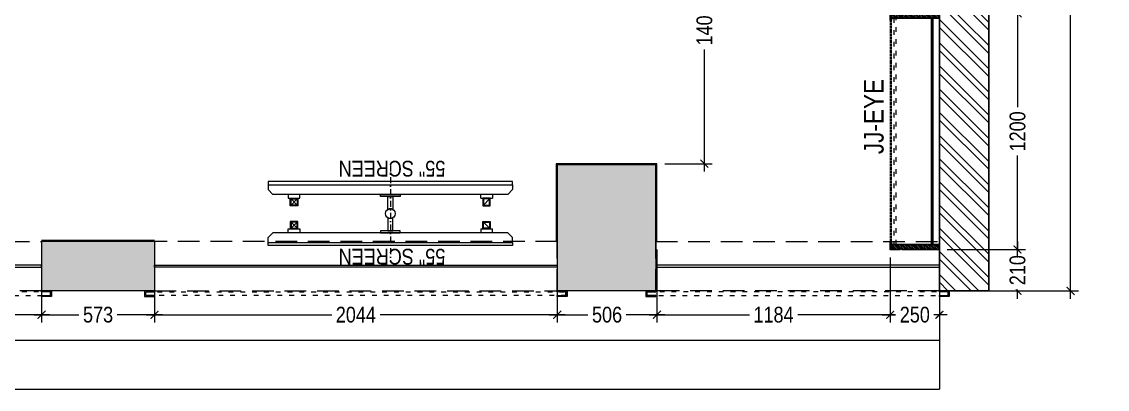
# Model space of a CAD drawing. Extents: x 8916 to 22657, y -1037022 to -1027677.
# Drawn here: x 17147 to 22657, y -1037022 to -1035155 of the extents above; entities that cross this region are included whole.
import ezdxf
from ezdxf.lldxf.tags import DXFTag

# ---------------------------------------------------------------- set-up
doc = ezdxf.new("R2010")
doc.units = 0
doc.header["$LTSCALE"] = 40
doc.header["$MEASUREMENT"] = 0
doc.header["$PDMODE"] = 3
for name, pattern in [('a_p6_plan_L18$0$HIDDEN', [0.375, 0.25, -0.125]), ('ACAD_ISO03W100', [30, 12, -18]), ('DASHDOT2', [0.5, 0.25, -0.125, 0, -0.125]), ('HIDDEN', [0.375, 0.25, -0.125]), ('HIDDEN2', [0.1875, 0.125, -0.0625])]:
    doc.linetypes.add(name, pattern=pattern)
for name, color, linetype, lineweight in [('beam', 90, 'Continuous', 9), ('Column', 243, 'Continuous', 9), ('Column hatch', 8, 'Continuous', 9), ('dimensions', 149, 'Continuous', 5), ('Floor-Unit', 1, 'Continuous', 13), ('Glass-FrontGlazing', 150, 'Continuous', 20), ('LENS_HATCH_WALL', 251, 'Continuous', 5), ('LENS_TEXT', 31, 'HIDDEN2', 5), ('LN-ELEVATION-1', 81, 'Continuous', 25), ('LN-ELEVATION-3', 125, 'a_p6_plan_L18$0$HIDDEN', 18), ('LN-ELEVATION-4', 145, 'Continuous', 13), ('LN-HATCH', 251, 'Continuous', 0), ('Mirror', 4, 'Continuous', 15), ('shutter', 172, 'Continuous', 9), ('Steps', 4, 'Continuous', 9), ('TV', 3, 'Continuous', 18)]:
    doc.layers.add(name, color=color, linetype=linetype, lineweight=lineweight)
doc.layers.add('wall', color=5, linetype='Continuous')
doc.styles.get("Standard").update_dxf_attribs({"font": 'ARIALN.TTF'})
tags = doc.linetypes.add('DASHED2', pattern=[0.375, 0.25, -0.125]).pattern_tags.tags
tags[6:7] = [DXFTag(74, 4), DXFTag(75, 0), DXFTag(340, '0'), DXFTag(46, 1.0), DXFTag(50, 0.0), DXFTag(44, 0.0), DXFTag(45, 0.0)]
tags[4:5] = [DXFTag(74, 4), DXFTag(75, 0), DXFTag(340, '0'), DXFTag(46, 1.0), DXFTag(50, 0.0), DXFTag(44, 0.0), DXFTag(45, 0.0)]
doc.dimstyles.new('Working', dxfattribs={"dimscale": 0.8, "dimtxt": 100, "dimasz": 50, "dimexe": 50, "dimexo": 50, "dimgap": 0, "dimtad": 0, "dimdec": 0, "dimzin": 0, "dimdsep": 46, "dimtxsty": 'Standard', "dimblk": 'ARCHTICK', "dimcen": 0, "dimdle": 50, "dimclrd": 250, "dimclre": 8, "dimclrt": 7, "dimadec": 0, "dimazin": 0, "dimtfac": 1, "dimtdec": 0, "dimtofl": 0, "dimtmove": 1, "dimatfit": 3, "dimfxl": 3, "dimtolj": 1, "dimlwd": 5, "dimlwe": 0, "dimarcsym": 0})

# ---------------------------------------------------------------- blocks, each defined once
blk = doc.blocks.new('sfeqwef')
at = {"layer": 'Column hatch'}
h = blk.add_hatch(color=256, dxfattribs=at)
h.dxf.hatch_style = 1
h.paths.add_polyline_path([(-7983, -2517), (-8233, -2517), (-8233, -3017), (-7983, -3017)])
h.paths.add_polyline_path([(-7574, -469), (-7574, 0), (-8233, 0), (-8233, -469)])
h.paths.add_polyline_path([(-4033, -469), (-4033, 0), (-4683, 0), (-4683, -469)])
h.paths.add_polyline_path([(-471, -469), (0, -469), (0, 0), (-471, 0)])
h.paths.add_polyline_path([(-7983, -7973), (-8233, -7973), (-8233, -8546), (-7983, -8546)])
h = blk.add_hatch(color=256, dxfattribs=at)
h.dxf.hatch_style = 1
h.paths.add_polyline_path([(-4033, -10609), (-4033, -10590), (-4683, -10590), (-4683, -10609)])
h.paths.add_polyline_path([(-4033, -11090), (-4033, -10609), (-4683, -10609), (-4683, -11090)])
h.paths.add_polyline_path([(0, -11249), (0, -10609), (-453, -10609), (-453, -10868), (-453, -11249)])
h.paths.add_polyline_path([(0, -8548), (0, -8322), (-500, -8322), (-500, -8548)])
h.paths.add_polyline_path([(-4216.5, -8546), (-4216.5, -8322), (-4516.5, -8322), (-4516.5, -8546)])
h.paths.add_polyline_path([(-7593, -11090), (-7593, -10590), (-8233, -10590), (-8233, -11090)])
at = {"layer": 'LENS_HATCH_WALL', "ltscale": 12}
h = blk.add_hatch(dxfattribs=at)
h.set_pattern_fill('ANSI32', color=256, scale=222, style=0)
h.set_pattern_definition([(45, (-26297894.82, 1620009.82), (-58.86663953, 58.86663953), []), (45, (-26297855.57, 1620009.82), (-58.86663953, 58.86663953), [])])
h.paths.add_polyline_path([(0, -12780), (0, -11249), (-250, -11249), (-250, -12530), (-8233, -12530), (-8233, -12780)])
h.paths.add_polyline_path([(-453, -11018), (-453, -10868), (-1823, -10868), (-1823, -11090), (-1673, -11090), (-1673, -11018)])
h.paths.add_polyline_path([(-1673, -11771), (-1673, -11090), (-1823, -11090), (-1823, -11771)])
h.paths.add_polyline_path([(0, -10609), (0, -8548), (-250, -8548), (-250, -10609)])
h.paths.add_polyline_path([(0, -8322), (0, -469), (-250, -469), (-250, -6707), (-250, -8322)])
h.paths.add_polyline_path([(-471, -250), (-471, 0), (-4033, 0), (-4033, -250)])
h.paths.add_polyline_path([(-4683, -250), (-4683, 0), (-7574, 0), (-7574, -250)])
h.paths.add_polyline_path([(-8083, -2517), (-8083, -469), (-8233, -469), (-8233, -2517)])
at = {"layer": 'beam', "linetype": 'HIDDEN', "ltscale": 11}
for points in [[(-7983, -7973), (-8233, -7973), (-8233, -3017), (-7983, -3017)], [(-7983, -8546), (-8233, -8546), (-8233, -10590), (-7983, -10590)], [(-7983, -12530), (-8233, -12530), (-8233, -11090), (-7983, -11090)]]:
    blk.add_lwpolyline(points, close=True, dxfattribs=at)
at = {"layer": 'Column'}
for p, q in [((-7983, -7973), (-8233, -7973)), ((-8233, -8546), (-8233, -7973)), ((-7983, -8546), (-8233, -8546)), ((-7593, -10590), (-8233, -10590)), ((-8233, -11090), (-8233, -10590)), ((-7593, -11090), (-7593, -10590)), ((-7593, -11090), (-8233, -11090))]:
    blk.add_line(p, q, dxfattribs=at)
at = {"layer": 'Mirror', "lineweight": 0}
blk.add_line((-7983, -8546), (-7983, -7973), dxfattribs=at)
for points in [[(-7983, -8546), (-7983, -7973)], [(-7977, -8546), (-7977, -7973)], [(-7983, -11096), (-7587, -11096), (-7587, -10584), (-7983, -10584)], [(-7983, -11090), (-7593, -11090), (-7593, -10590), (-7983, -10590)]]:
    blk.add_lwpolyline(points, dxfattribs=at)
at = {"layer": 'shutter', "color": 5, "linetype": 'ACAD_ISO03W100', "ltscale": 0.05, "true_color": 0x0505ff, "elevation": -26.6}
for points in [[(-8257.2, -8017.3), (-8238.1, -8017.3), (-8238.1, -2972.7), (-8257.2, -2972.7)], [(-8257.2, -8501.7), (-8238.1, -8501.7), (-8238.1, -10634.3), (-8257.2, -10634.3)], [(-8257.2, -12574.3), (-8238.1, -12574.3), (-8238.1, -11045.7), (-8257.2, -11045.7)]]:
    blk.add_lwpolyline(points, close=True, dxfattribs=at)
at = {"layer": 'shutter', "ltscale": 10}
for points in [[(-8233, -7973), (-8233, -8023), (-8261.9, -8023), (-8261.9, -7973), (-8257.2, -7973), (-8257.2, -8017.3), (-8238.1, -8017.3), (-8238.1, -7973), (-8233, -7973)], [(-8233, -8546), (-8233, -8496), (-8261.9, -8496), (-8261.9, -8546), (-8257.2, -8546), (-8257.2, -8501.7), (-8238.1, -8501.7), (-8238.1, -8546), (-8233, -8546)], [(-8233, -12530), (-8233, -12580), (-8261.9, -12580), (-8261.9, -12530), (-8257.2, -12530), (-8257.2, -12574.3), (-8238.1, -12574.3), (-8238.1, -12530), (-8233, -12530)]]:
    blk.add_lwpolyline(points, dxfattribs=at)
at = {"layer": 'shutter', "ltscale": 10, "elevation": 608.2}
for points in [[(-8233, -10590), (-8233, -10640), (-8261.9, -10640), (-8261.9, -10590), (-8257.2, -10590), (-8257.2, -10634.3), (-8238.1, -10634.3), (-8238.1, -10590), (-8233, -10590)], [(-8233, -11090), (-8233, -11040), (-8261.9, -11040), (-8261.9, -11090), (-8257.2, -11090), (-8257.2, -11045.7), (-8238.1, -11045.7), (-8238.1, -11090), (-8233, -11090)]]:
    blk.add_lwpolyline(points, dxfattribs=at)
at = {"layer": 'Steps'}
for p, q in [((-8733, -1450.4), (-8733, -12530)), ((-8483, -1450.4), (-8483, -12530)), ((-8233, -12530), (-8733, -12530))]:
    blk.add_line(p, q, dxfattribs=at)
at = {"layer": 'wall', "color": 1}
for p, q in [((-8233, -12530), (-250, -12530)), ((-8233, -12530), (-8233, -12780)), ((-8233, -12780), (0, -12780))]:
    blk.add_line(p, q, dxfattribs=at)
blk = doc.blocks.new('GFHFD')
at = {"layer": 'LN-HATCH', "ltscale": 0.5}
h = blk.add_hatch(dxfattribs=at)
h.set_pattern_fill('ANSI31', color=256, scale=2)
h.set_pattern_definition([(45, (4097187.331, 1708800.267), (-4.4901280605, 4.4901280605), [])])
h.paths.add_polyline_path([(792.1, 220), (792.1, 30), (786.1, 30), (786.1, 20), (792.1, 20), (792.1, -24), (767.1, -24), (767.1, 220)])
h.paths.add_polyline_path([(-382.9, 180), (767.1, 180), (767.1, 186), (-382.9, 186)])
h.paths.add_polyline_path([(757.1, -24), (757.1, -30), (792.1, -30), (792.1, -24)])
h.paths.add_polyline_path([(-407.9, 220), (-407.9, 30), (-401.9, 30), (-401.9, 20), (-407.9, 20), (-407.9, -24), (-382.9, -24), (-382.9, 220)])
h.paths.add_polyline_path([(-372.9, -24), (-372.9, -30), (-407.9, -30), (-407.9, -24)])
at = {"layer": 'LN-ELEVATION-1', "ltscale": 0.5}
for points in [[(-407.9, 220), (-407.9, 30), (-401.9, 30), (-401.9, 20), (-407.9, 20), (-407.9, -24), (-382.9, -24), (-382.9, 220)], [(-382.9, 180), (767.1, 180), (767.1, 186), (-382.9, 186)], [(792.1, 220), (792.1, 30), (786.1, 30), (786.1, 20), (792.1, 20), (792.1, -24), (767.1, -24), (767.1, 220)], [(-372.9, -24), (-372.9, -30), (-407.9, -30), (-407.9, -24)], [(757.1, -24), (757.1, -30), (792.1, -30), (792.1, -24)]]:
    blk.add_lwpolyline(points, close=True, dxfattribs=at)
at = {"layer": 'LN-ELEVATION-3', "ltscale": 0.5}
for p, q in [((767.1, 220), (-382.9, 220)), ((757.1, -24), (-372.9, -24)), ((-372.9, -30), (757.1, -30))]:
    blk.add_line(p, q, dxfattribs=at)
at = {"layer": 'LN-ELEVATION-4', "linetype": 'ACAD_ISO03W100', "ltscale": 0.05}
blk.add_lwpolyline([(767.1, 0), (-382.9, 0), (-382.9, -12), (767.1, -12)], close=True, dxfattribs=at)
blk = doc.blocks.new('55 DER4')
at = {"layer": 'TV', "ltscale": 12}
for p, q in [((2111558.8, 1135690.5), (2111583.2, 1135690.5)), ((2111583.2, 1135690.5), (2111607.7, 1135666)), ((2111607.7, 1134473.9), (2111607.7, 1135666)), ((2111607.7, 1135587.9), (2111627.2, 1135587.9)), ((2111627.2, 1135587.9), (2111627.2, 1135529.3)), ((2111627.2, 1135529.3), (2111607.7, 1135529.3)), ((2111627.2, 1134610.6), (2111607.7, 1134610.6)), ((2111627.2, 1134610.6), (2111627.2, 1134552)), ((2111607.7, 1134552), (2111627.2, 1134552)), ((2111583.2, 1134449.5), (2111607.7, 1134473.9)), ((2111558.8, 1134449.5), (2111583.2, 1134449.5))]:
    blk.add_line(p, q, dxfattribs=at)
at = {"layer": 'TV'}
for p, q in [((2111661.6, 1135543.3), (2111631, 1135573.9)), ((2111661.6, 1135573.9), (2111631, 1135543.3)), ((2111661.6, 1134597.1), (2111631, 1134566.5))]:
    blk.add_line(p, q, dxfattribs=at)
at = {"layer": 'TV', "ltscale": 12}
blk.add_lwpolyline([(2111542.6, 1135690.5), (2111558.8, 1135690.5), (2111558.8, 1134449.5), (2111542.6, 1134449.5)], close=True, dxfattribs=at)
at = {"layer": 'TV'}
for points in [[(2111627.2, 1135577.7), (2111627.2, 1135539.5), (2111665.4, 1135539.5), (2111665.4, 1135577.7)], [(2111631, 1135573.9), (2111631, 1135543.3), (2111661.6, 1135543.3), (2111661.6, 1135573.9)], [(2111627.2, 1134562.7), (2111627.2, 1134600.9), (2111665.4, 1134600.9), (2111665.4, 1134562.7)], [(2111631, 1134566.5), (2111631, 1134597.1), (2111661.6, 1134597.1), (2111661.6, 1134566.5)]]:
    blk.add_lwpolyline(points, close=True, dxfattribs=at)
blk = doc.blocks.new('_ArchTick')
at = {"const_width": 0.15}
blk.add_lwpolyline([(-0.5, -0.5), (0.5, 0.5)], dxfattribs=at)
blk = doc.blocks.new('*D57')
at = {"layer": 'Defpoints', "color": 0, "ltscale": 50, "transparency": 16777216}
for p in [(21805.4, -1036311.7), (21805.4, -1036521.7)]:
    blk.add_point(p, dxfattribs=at)
at = {"layer": 'dimensions', "color": 8, "linetype": 'DASHED2', "lineweight": 0, "ltscale": 50, "transparency": 16777216}
for p, q in [((21845.4, -1036311.7), (22242, -1036311.7)), ((21845.4, -1036521.7), (22242, -1036521.7))]:
    blk.add_line(p, q, dxfattribs=at)
at = {"layer": 'dimensions', "color": 250, "linetype": 'DASHED2', "lineweight": 5, "ltscale": 50, "transparency": 16777216}
for p, q in [((22202, -1036271.7), (22202, -1036343.8)), ((22202, -1036561.7), (22202, -1036489.6))]:
    blk.add_line(p, q, dxfattribs=at)
at = {"layer": 'dimensions', "color": 250, "lineweight": 5, "ltscale": 50, "transparency": 16777216, "xscale": 40, "yscale": 40, "zscale": 40}
for p, rotation in [((22202, -1036311.7), 90), ((22202, -1036521.7), 270)]:
    blk.add_blockref('_ArchTick', p, dxfattribs=dict(at, rotation=rotation))
at = {"layer": 'dimensions', "color": 7, "ltscale": 50, "transparency": 16777216, "insert": (22202, -1036416.7), "char_height": 80, "attachment_point": 5, "rotation": 90, "bg_fill": 3, "box_fill_scale": 1.25, "bg_fill_color": 9, "bg_fill_true_color": 13158600, "bg_fill_transparency": 0}
blk.add_mtext('\\A1;210', dxfattribs=at)
at = {"layer": 'Defpoints', "color": 0, "ltscale": 50, "transparency": 16777216}
blk.add_point((22202, -1036311.7), dxfattribs=at)
blk = doc.blocks.new('*D58')
at = {"layer": 'Defpoints', "color": 0, "ltscale": 50, "transparency": 16777216}
for p in [(21805.4, -1035111.7), (22202, -1035111.7), (21805.4, -1036311.7)]:
    blk.add_point(p, dxfattribs=at)
at = {"layer": 'dimensions', "color": 250, "linetype": 'DASHED2', "lineweight": 5, "ltscale": 50, "transparency": 16777216}
for p, q in [((22202, -1035071.7), (22202, -1035617)), ((22202, -1036351.7), (22202, -1035806.5))]:
    blk.add_line(p, q, dxfattribs=at)
at = {"layer": 'dimensions', "color": 8, "linetype": 'DASHED2', "lineweight": 0, "ltscale": 50, "transparency": 16777216}
for p, q in [((21845.4, -1035111.7), (22242, -1035111.7)), ((21845.4, -1036311.7), (22242, -1036311.7))]:
    blk.add_line(p, q, dxfattribs=at)
at = {"layer": 'dimensions', "color": 250, "lineweight": 5, "ltscale": 50, "transparency": 16777216, "xscale": 40, "yscale": 40, "zscale": 40}
for p, rotation in [((22202, -1035111.7), 90), ((22202, -1036311.7), 270)]:
    blk.add_blockref('_ArchTick', p, dxfattribs=dict(at, rotation=rotation))
at = {"layer": 'dimensions', "color": 7, "ltscale": 50, "transparency": 16777216, "insert": (22202, -1035711.7), "char_height": 80, "attachment_point": 5, "rotation": 90, "bg_fill": 3, "box_fill_scale": 1.25, "bg_fill_color": 9, "bg_fill_true_color": 13158600, "bg_fill_transparency": 0}
blk.add_mtext('\\A1;1200', dxfattribs=at)
blk = doc.blocks.new('*D94')
at = {"layer": 'Defpoints', "color": 0, "ltscale": 50, "transparency": 16777216}
for p in [(20315.4, -1034471.7), (20612.7, -1034471.7), (20371.4, -1035875.7)]:
    blk.add_point(p, dxfattribs=at)
at = {"layer": 'dimensions', "color": 250, "linetype": 'DASHED2', "lineweight": 5, "ltscale": 50, "transparency": 16777216}
for p, q in [((20612.7, -1034431.7), (20612.7, -1035079)), ((20612.7, -1035915.7), (20612.7, -1035268.5))]:
    blk.add_line(p, q, dxfattribs=at)
at = {"layer": 'dimensions', "color": 8, "linetype": 'DASHED2', "lineweight": 0, "ltscale": 50, "transparency": 16777216}
for p, q in [((20355.4, -1034471.7), (20652.7, -1034471.7)), ((20411.4, -1035875.7), (20652.7, -1035875.7))]:
    blk.add_line(p, q, dxfattribs=at)
at = {"layer": 'dimensions', "color": 250, "lineweight": 5, "ltscale": 50, "transparency": 16777216, "xscale": 40, "yscale": 40, "zscale": 40}
for p, rotation in [((20612.7, -1034471.7), 90), ((20612.7, -1035875.7), 270)]:
    blk.add_blockref('_ArchTick', p, dxfattribs=dict(at, rotation=rotation))
at = {"layer": 'dimensions', "color": 7, "ltscale": 50, "transparency": 16777216, "insert": (20612.7, -1035173.7), "char_height": 80, "attachment_point": 5, "rotation": 90, "bg_fill": 3, "box_fill_scale": 1.25, "bg_fill_color": 9, "bg_fill_true_color": 13158600, "bg_fill_transparency": 0}
blk.add_mtext('\\A1;1404', dxfattribs=at)
blk = doc.blocks.new('*D123')
at = {"layer": 'Defpoints', "color": 0, "ltscale": 50, "transparency": 16777216}
for p in [(21805.4, -1028538.7), (21930.4, -1036521.7), (22471.3, -1036521.7)]:
    blk.add_point(p, dxfattribs=at)
at = {"layer": 'dimensions', "color": 250, "linetype": 'DASHED2', "lineweight": 5, "ltscale": 50, "transparency": 16777216}
for p, q in [((22471.3, -1028498.7), (22471.3, -1032201.8)), ((22471.3, -1036561.7), (22471.3, -1032858.6))]:
    blk.add_line(p, q, dxfattribs=at)
at = {"layer": 'dimensions', "color": 8, "linetype": 'DASHED2', "lineweight": 0, "ltscale": 50, "transparency": 16777216}
for p, q in [((22071.3, -1028538.7), (22511.3, -1028538.7)), ((22071.3, -1036521.7), (22511.3, -1036521.7))]:
    blk.add_line(p, q, dxfattribs=at)
at = {"layer": 'dimensions', "color": 250, "lineweight": 5, "ltscale": 50, "transparency": 16777216, "xscale": 40, "yscale": 40, "zscale": 40}
for p, rotation in [((22471.3, -1028538.7), 90), ((22471.3, -1036521.7), 270)]:
    blk.add_blockref('_ArchTick', p, dxfattribs=dict(at, rotation=rotation))
at = {"layer": 'dimensions', "color": 7, "ltscale": 50, "transparency": 16777216, "insert": (22471.3, -1032530.2), "char_height": 80, "attachment_point": 5, "rotation": 90, "bg_fill": 3, "box_fill_scale": 1.25, "bg_fill_color": 9, "bg_fill_true_color": 13158600, "bg_fill_transparency": 0}
blk.add_mtext('\\A1;7983 [26\'-2 1/2"]', dxfattribs=at)
blk = doc.blocks.new('*D130')
at = {"layer": 'Defpoints', "color": 0, "ltscale": 50, "transparency": 16777216}
for p in [(16252.4, -1036401.7), (17248.4, -1036391.7), (17248.4, -1036643)]:
    blk.add_point(p, dxfattribs=at)
at = {"layer": 'dimensions', "color": 8, "linetype": 'DASHED2', "lineweight": 0, "ltscale": 50, "transparency": 16777216}
for p, q in [((17248.4, -1036431.7), (17248.4, -1036683)), ((16252.4, -1036441.7), (16252.4, -1036683))]:
    blk.add_line(p, q, dxfattribs=at)
at = {"layer": 'dimensions', "color": 250, "linetype": 'DASHED2', "lineweight": 5, "ltscale": 50, "transparency": 16777216}
for p, q in [((16212.4, -1036643), (16677.9, -1036643)), ((17288.4, -1036643), (16822.8, -1036643))]:
    blk.add_line(p, q, dxfattribs=at)
at = {"layer": 'dimensions', "color": 250, "lineweight": 5, "ltscale": 50, "transparency": 16777216, "xscale": 40, "yscale": 40, "zscale": 40, "rotation": 180}
blk.add_blockref('_ArchTick', (16252.4, -1036643), dxfattribs=at)
at = {"layer": 'dimensions', "color": 250, "lineweight": 5, "ltscale": 50, "transparency": 16777216, "xscale": 40, "yscale": 40, "zscale": 40}
blk.add_blockref('_ArchTick', (17248.4, -1036643), dxfattribs=at)
at = {"layer": 'dimensions', "color": 7, "ltscale": 50, "transparency": 16777216, "insert": (16750.4, -1036643), "char_height": 80, "attachment_point": 5, "bg_fill": 3, "box_fill_scale": 1.25, "bg_fill_color": 9, "bg_fill_true_color": 13158600, "bg_fill_transparency": 0}
blk.add_mtext('\\A1;996', dxfattribs=at)
blk = doc.blocks.new('*D131')
at = {"layer": 'Defpoints', "color": 0, "ltscale": 50, "transparency": 16777216}
for p in [(17248.4, -1036391.7), (17821.4, -1036401.7), (17821.4, -1036643)]:
    blk.add_point(p, dxfattribs=at)
at = {"layer": 'dimensions', "color": 8, "linetype": 'DASHED2', "lineweight": 0, "ltscale": 50, "transparency": 16777216}
for p, q in [((17248.4, -1036431.7), (17248.4, -1036683)), ((17821.4, -1036441.7), (17821.4, -1036683))]:
    blk.add_line(p, q, dxfattribs=at)
at = {"layer": 'dimensions', "color": 250, "linetype": 'DASHED2', "lineweight": 5, "ltscale": 50, "transparency": 16777216}
for p, q in [((17208.4, -1036643), (17462.4, -1036643)), ((17861.4, -1036643), (17607.3, -1036643))]:
    blk.add_line(p, q, dxfattribs=at)
at = {"layer": 'dimensions', "color": 250, "lineweight": 5, "ltscale": 50, "transparency": 16777216, "xscale": 40, "yscale": 40, "zscale": 40, "rotation": 180}
blk.add_blockref('_ArchTick', (17248.4, -1036643), dxfattribs=at)
at = {"layer": 'dimensions', "color": 250, "lineweight": 5, "ltscale": 50, "transparency": 16777216, "xscale": 40, "yscale": 40, "zscale": 40}
blk.add_blockref('_ArchTick', (17821.4, -1036643), dxfattribs=at)
at = {"layer": 'dimensions', "color": 7, "ltscale": 50, "transparency": 16777216, "insert": (17534.9, -1036643), "char_height": 80, "attachment_point": 5, "bg_fill": 3, "box_fill_scale": 1.25, "bg_fill_color": 9, "bg_fill_true_color": 13158600, "bg_fill_transparency": 0}
blk.add_mtext('\\A1;573', dxfattribs=at)
blk = doc.blocks.new('*D132')
at = {"layer": 'Defpoints', "color": 0, "ltscale": 50, "transparency": 16777216}
for p in [(19865.4, -1036271.7), (17821.4, -1036401.7), (19865.4, -1036643)]:
    blk.add_point(p, dxfattribs=at)
at = {"layer": 'dimensions', "color": 8, "linetype": 'DASHED2', "lineweight": 0, "ltscale": 50, "transparency": 16777216}
for p, q in [((19865.4, -1036311.7), (19865.4, -1036683)), ((17821.4, -1036441.7), (17821.4, -1036683))]:
    blk.add_line(p, q, dxfattribs=at)
at = {"layer": 'dimensions', "color": 250, "linetype": 'DASHED2', "lineweight": 5, "ltscale": 50, "transparency": 16777216}
for p, q in [((17781.4, -1036643), (18745, -1036643)), ((19905.4, -1036643), (18941.8, -1036643))]:
    blk.add_line(p, q, dxfattribs=at)
at = {"layer": 'dimensions', "color": 250, "lineweight": 5, "ltscale": 50, "transparency": 16777216, "xscale": 40, "yscale": 40, "zscale": 40, "rotation": 180}
blk.add_blockref('_ArchTick', (17821.4, -1036643), dxfattribs=at)
at = {"layer": 'dimensions', "color": 250, "lineweight": 5, "ltscale": 50, "transparency": 16777216, "xscale": 40, "yscale": 40, "zscale": 40}
blk.add_blockref('_ArchTick', (19865.4, -1036643), dxfattribs=at)
at = {"layer": 'dimensions', "color": 7, "ltscale": 50, "transparency": 16777216, "insert": (18843.4, -1036643), "char_height": 80, "attachment_point": 5, "bg_fill": 3, "box_fill_scale": 1.25, "bg_fill_color": 9, "bg_fill_true_color": 13158600, "bg_fill_transparency": 0}
blk.add_mtext('\\A1;2044', dxfattribs=at)
blk = doc.blocks.new('*D133')
at = {"layer": 'Defpoints', "color": 0, "ltscale": 50, "transparency": 16777216}
for p in [(19865.4, -1036271.7), (20371.4, -1036271.7), (20371.4, -1036643)]:
    blk.add_point(p, dxfattribs=at)
at = {"layer": 'dimensions', "color": 8, "linetype": 'DASHED2', "lineweight": 0, "ltscale": 50, "transparency": 16777216}
for p, q in [((19865.4, -1036311.7), (19865.4, -1036683)), ((20371.4, -1036311.7), (20371.4, -1036683))]:
    blk.add_line(p, q, dxfattribs=at)
at = {"layer": 'dimensions', "color": 250, "linetype": 'DASHED2', "lineweight": 5, "ltscale": 50, "transparency": 16777216}
for p, q in [((19825.4, -1036643), (20045.9, -1036643)), ((20411.4, -1036643), (20190.8, -1036643))]:
    blk.add_line(p, q, dxfattribs=at)
at = {"layer": 'dimensions', "color": 250, "lineweight": 5, "ltscale": 50, "transparency": 16777216, "xscale": 40, "yscale": 40, "zscale": 40, "rotation": 180}
blk.add_blockref('_ArchTick', (19865.4, -1036643), dxfattribs=at)
at = {"layer": 'dimensions', "color": 250, "lineweight": 5, "ltscale": 50, "transparency": 16777216, "xscale": 40, "yscale": 40, "zscale": 40}
blk.add_blockref('_ArchTick', (20371.4, -1036643), dxfattribs=at)
at = {"layer": 'dimensions', "color": 7, "ltscale": 50, "transparency": 16777216, "insert": (20118.4, -1036643), "char_height": 80, "attachment_point": 5, "bg_fill": 3, "box_fill_scale": 1.25, "bg_fill_color": 9, "bg_fill_true_color": 13158600, "bg_fill_transparency": 0}
blk.add_mtext('\\A1;506', dxfattribs=at)
blk = doc.blocks.new('*D134')
at = {"layer": 'Defpoints', "color": 0, "ltscale": 50, "transparency": 16777216}
for p in [(20371.4, -1036271.7), (21555.4, -1036311.7), (21555.4, -1036643)]:
    blk.add_point(p, dxfattribs=at)
at = {"layer": 'dimensions', "color": 8, "linetype": 'DASHED2', "lineweight": 0, "ltscale": 50, "transparency": 16777216}
for p, q in [((20371.4, -1036311.7), (20371.4, -1036683)), ((21555.4, -1036351.7), (21555.4, -1036683))]:
    blk.add_line(p, q, dxfattribs=at)
at = {"layer": 'dimensions', "color": 250, "linetype": 'DASHED2', "lineweight": 5, "ltscale": 50, "transparency": 16777216}
for p, q in [((20331.4, -1036643), (20868.6, -1036643)), ((21595.4, -1036643), (21058.1, -1036643))]:
    blk.add_line(p, q, dxfattribs=at)
at = {"layer": 'dimensions', "color": 250, "lineweight": 5, "ltscale": 50, "transparency": 16777216, "xscale": 40, "yscale": 40, "zscale": 40, "rotation": 180}
blk.add_blockref('_ArchTick', (20371.4, -1036643), dxfattribs=at)
at = {"layer": 'dimensions', "color": 250, "lineweight": 5, "ltscale": 50, "transparency": 16777216, "xscale": 40, "yscale": 40, "zscale": 40}
blk.add_blockref('_ArchTick', (21555.4, -1036643), dxfattribs=at)
at = {"layer": 'dimensions', "color": 7, "ltscale": 50, "transparency": 16777216, "insert": (20963.4, -1036643), "char_height": 80, "attachment_point": 5, "bg_fill": 3, "box_fill_scale": 1.25, "bg_fill_color": 9, "bg_fill_true_color": 13158600, "bg_fill_transparency": 0}
blk.add_mtext('\\A1;1184', dxfattribs=at)
blk = doc.blocks.new('*D135')
at = {"layer": 'Defpoints', "color": 0, "ltscale": 50, "transparency": 16777216}
for p in [(21555.4, -1036311.7), (21805.4, -1036311.7), (21805.4, -1036643)]:
    blk.add_point(p, dxfattribs=at)
at = {"layer": 'dimensions', "color": 8, "linetype": 'DASHED2', "lineweight": 0, "ltscale": 50, "transparency": 16777216}
for p, q in [((21555.4, -1036351.7), (21555.4, -1036683)), ((21805.4, -1036351.7), (21805.4, -1036683))]:
    blk.add_line(p, q, dxfattribs=at)
at = {"layer": 'dimensions', "color": 250, "linetype": 'DASHED2', "lineweight": 5, "ltscale": 50, "transparency": 16777216}
for p, q in [((21515.4, -1036643), (21607.5, -1036643)), ((21845.4, -1036643), (21753.3, -1036643))]:
    blk.add_line(p, q, dxfattribs=at)
at = {"layer": 'dimensions', "color": 250, "lineweight": 5, "ltscale": 50, "transparency": 16777216, "xscale": 40, "yscale": 40, "zscale": 40, "rotation": 180}
blk.add_blockref('_ArchTick', (21555.4, -1036643), dxfattribs=at)
at = {"layer": 'dimensions', "color": 250, "lineweight": 5, "ltscale": 50, "transparency": 16777216, "xscale": 40, "yscale": 40, "zscale": 40}
blk.add_blockref('_ArchTick', (21805.4, -1036643), dxfattribs=at)
at = {"layer": 'dimensions', "color": 7, "ltscale": 50, "transparency": 16777216, "insert": (21680.4, -1036643), "char_height": 80, "attachment_point": 5, "bg_fill": 3, "box_fill_scale": 1.25, "bg_fill_color": 9, "bg_fill_true_color": 13158600, "bg_fill_transparency": 0}
blk.add_mtext('\\A1;250', dxfattribs=at)

msp = doc.modelspace()

# ---------------------------------------------------------------- linework, layer by layer
at = {"layer": 'Floor-Unit', "linetype": 'DASHDOT2', "ltscale": 3}
msp.add_line((19018.4, -1035884.7), (19018.4, -1036373.7), dxfattribs=at)
at = {"layer": 'Floor-Unit'}
for points in [[(18968.4, -1036031.8), (19068.4, -1036031.8), (19068.4, -1036041.8), (18968.4, -1036041.8)], [(18968.4, -1036226.6), (19068.4, -1036226.6), (19068.4, -1036216.6), (18968.4, -1036216.6)]]:
    msp.add_lwpolyline(points, close=True, dxfattribs=at)
for points in [[(19005.9, -1036107.6), (19005.9, -1036041.8), (19030.9, -1036041.8), (19030.9, -1036107.6, 0.267949), (19005.9, -1036107.6, -1)], [(19005.9, -1036150.9), (19005.9, -1036216.6), (19030.9, -1036216.6), (19030.9, -1036150.9, -0.267949), (19005.9, -1036150.9, 1)]]:
    msp.add_lwpolyline(points, format="xyb", dxfattribs=at)
msp.add_circle((19018.4, -1036129.2), 25, dxfattribs=at)
at = {"layer": 'Glass-FrontGlazing'}
for points in [[(17248.4, -1036401.7), (17248.4, -1036391.7), (12292.4, -1036391.7), (12292.4, -1036401.7)], [(17821.4, -1036401.7), (17821.4, -1036391.7), (19865.4, -1036391.7), (19865.4, -1036401.7)], [(21805.4, -1036401.7), (21805.4, -1036391.7), (20365.4, -1036391.7), (20365.4, -1036401.7)]]:
    msp.add_lwpolyline(points, close=True, dxfattribs=at)

# ---------------------------------------------------------------- block references
at = {"rotation": 90}
msp.add_blockref('sfeqwef', (9275.4, -1028288.7), dxfattribs=at)
at = {"layer": 'Floor-Unit'}
for name, p, rotation in [('GFHFD', (21585.4, -1035519.7), 270), ('55 DER4', (1154088.3, -3147834.3), 90)]:
    msp.add_blockref(name, p, dxfattribs=dict(at, rotation=rotation))
at = {"layer": 'Floor-Unit', "xscale": -1, "rotation": 90}
msp.add_blockref('55 DER4', (1154088.3, 1075575.9), dxfattribs=at)

# ---------------------------------------------------------------- texts
at = {"layer": 'Floor-Unit', "color": 0, "ltscale": 2, "char_height": 80, "attachment_point": 5, "rotation": 180}
for insert in [(19026.8, -1035900.4), (19026.8, -1036347.4)]:
    msp.add_mtext('\\pxqc,t3;55" SCREEN', dxfattribs=dict(at, insert=insert))
at = {"layer": 'LENS_TEXT', "linetype": 'Continuous', "ltscale": 3, "insert": (21472.8, -1035691.3), "char_height": 100, "width": 271.785, "attachment_point": 5, "rotation": 90}
msp.add_mtext('\\pxql;JJ-EYE', dxfattribs=at)

# ---------------------------------------------------------------- next in the draw order: dimensions: what is measured, and where the dimension line sits
at = {"layer": 'dimensions', "ltscale": 50}
for base, p1, p2, picture, middle in [((20612.7, -1034471.7), (20371.4, -1035875.7), (20315.4, -1034471.7), '*D94', (20612.7, -1035173.7)), ((22202, -1036311.7), (21805.4, -1036521.7), (21805.4, -1036311.7), '*D57', (22202, -1036416.7))]:
    dim = msp.add_linear_dim(base=base, p1=p1, p2=p2, angle=90, dimstyle='Working', override={"dimfxl": 500, "dimfxlon": 1, "dimtfill": 1, "dimarcsym": 1}, dxfattribs=at)
    dim.commit()
    dim.dimension.update_dxf_attribs({"geometry": picture, "text_midpoint": middle})
dim = msp.add_linear_dim(base=(17248.4, -1036643), p1=(16252.4, -1036401.7), p2=(17248.4, -1036391.7), dimstyle='Working', override={"dimfxl": 500, "dimfxlon": 1, "dimtfill": 1, "dimarcsym": 1}, dxfattribs=at)
dim.commit()
dim.dimension.update_dxf_attribs({"geometry": '*D130', "text_midpoint": (16750.4, -1036643)})

# ---------------------------------------------------------------- next in the draw order: dimensions: what is measured, and where the dimension line sits
dim = msp.add_linear_dim(base=(22202, -1035111.7), p1=(21805.4, -1036311.7), p2=(21805.4, -1035111.7), angle=90, dimstyle='Working', override={"dimfxl": 500, "dimfxlon": 1, "dimtfill": 1, "dimarcsym": 1}, dxfattribs=at)
dim.commit()
dim.dimension.update_dxf_attribs({"geometry": '*D58', "text_midpoint": (22202, -1035711.7)})
dim = msp.add_linear_dim(base=(17821.4, -1036643), p1=(17248.4, -1036391.7), p2=(17821.4, -1036401.7), dimstyle='Working', override={"dimfxl": 500, "dimfxlon": 1, "dimtfill": 1, "dimarcsym": 1}, dxfattribs=at)
dim.commit()
dim.dimension.update_dxf_attribs({"geometry": '*D131', "text_midpoint": (17534.9, -1036643)})

# ---------------------------------------------------------------- next in the draw order: dimensions: what is measured, and where the dimension line sits
dim = msp.add_linear_dim(base=(22471.3, -1036521.7), p1=(21805.4, -1028538.7), p2=(21930.4, -1036521.7), angle=90, dimstyle='Working', override={"dimfxl": 500, "dimfxlon": 1, "dimtfill": 1, "dimarcsym": 1}, dxfattribs=at)
dim.commit()
dim.dimension.update_dxf_attribs({"geometry": '*D123', "text_midpoint": (22471.3, -1032530.2)})
dim = msp.add_linear_dim(base=(19865.4, -1036643), p1=(17821.4, -1036401.7), p2=(19865.4, -1036271.7), dimstyle='Working', override={"dimfxl": 500, "dimfxlon": 1, "dimtfill": 1, "dimarcsym": 1}, dxfattribs=at)
dim.commit()
dim.dimension.update_dxf_attribs({"geometry": '*D132', "text_midpoint": (18843.4, -1036643)})

# ---------------------------------------------------------------- next in the draw order: dimensions: what is measured, and where the dimension line sits
dim = msp.add_linear_dim(base=(20371.4, -1036643), p1=(19865.4, -1036271.7), p2=(20371.4, -1036271.7), dimstyle='Working', override={"dimfxl": 500, "dimfxlon": 1, "dimtfill": 1, "dimarcsym": 1}, dxfattribs=at)
dim.commit()
dim.dimension.update_dxf_attribs({"geometry": '*D133', "text_midpoint": (20118.4, -1036643)})

# ---------------------------------------------------------------- next in the draw order: dimensions: what is measured, and where the dimension line sits
dim = msp.add_linear_dim(base=(21555.4, -1036643), p1=(20371.4, -1036271.7), p2=(21555.4, -1036311.7), dimstyle='Working', override={"dimfxl": 500, "dimfxlon": 1, "dimtfill": 1, "dimarcsym": 1}, dxfattribs=at)
dim.commit()
dim.dimension.update_dxf_attribs({"geometry": '*D134', "text_midpoint": (20963.4, -1036643)})

# ---------------------------------------------------------------- next in the draw order: dimensions: what is measured, and where the dimension line sits
dim = msp.add_linear_dim(base=(21805.4, -1036643), p1=(21555.4, -1036311.7), p2=(21805.4, -1036311.7), dimstyle='Working', override={"dimfxl": 500, "dimfxlon": 1, "dimtfill": 1, "dimarcsym": 1}, dxfattribs=at)
dim.commit()
dim.dimension.update_dxf_attribs({"geometry": '*D135', "text_midpoint": (21680.4, -1036643)})

doc.saveas('drawing.dxf')
